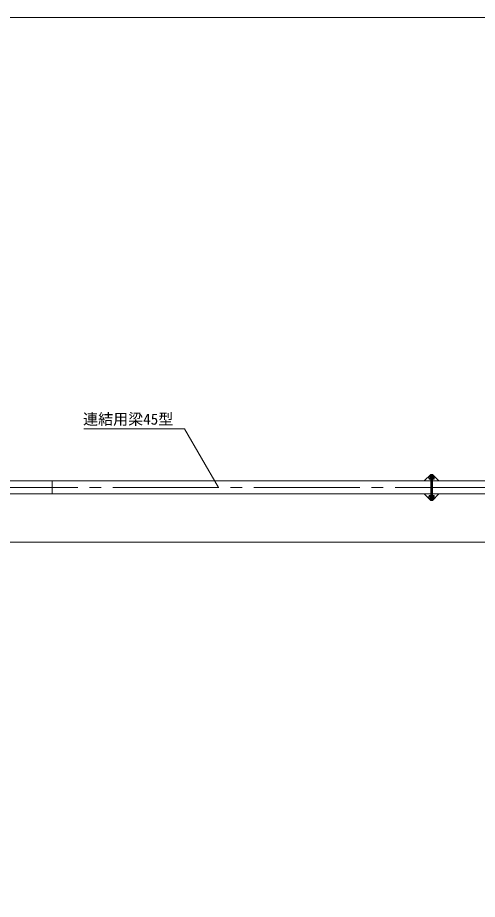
# Model space of a CAD drawing. Units: millimetres, scale not verified. Extents: x 2437 to 26587, y -17325 to 17325.
# Drawn here: x 5957 to 9477, y -7432 to -675 of the extents above; entities that cross this region are included whole.
import ezdxf
from ezdxf.enums import TextEntityAlignment as Align

# ---------------------------------------------------------------- set-up
doc = ezdxf.new("R2010")
doc.units = ezdxf.units.MM
doc.header["$LTSCALE"] = 90
doc.linetypes.add('CHAIN2', pattern=[12, 9, -1, 1, -1])
for name, color, linetype, lineweight in [('0-6_ﾎﾞﾙﾄ類', 2, 'Continuous', 18), ('0-A_図面枠', 7, 'Continuous', 18), ('0-B_寸法', 3, 'Continuous', 18), ('1-3_中間梁36', 7, 'Continuous', 18), ('1-4_通芯', 1, 'CHAIN2', 18), ('1-7_標準ﾊﾟﾈﾙ', 7, 'Continuous', 18), ('1-9_文字', 7, 'Continuous', 18), ('1-B_連結用梁45', 7, 'Continuous', 18)]:
    doc.layers.add(name, color=color, linetype=linetype, lineweight=lineweight)
doc.styles.add('ＭＳ ゴシック', font='')
doc.styles.get('ＭＳ ゴシック').set_extended_font_data('MS Gothic')

msp = doc.modelspace()

# ---------------------------------------------------------------- linework, layer by layer
at = {"layer": '0-6_ﾎﾞﾙﾄ類'}
for p, q in [((9109.58, -4189.5), (9111.2, -4187.88)), ((9147.18, -4189.5), (9145.56, -4187.88)), ((9108.18, -4193), (9106.18, -4195)), ((9106.18, -4205), (9106.18, -4195)), ((9108.18, -4207), (9106.18, -4205)), ((9109.58, -4194.2), (9106.98, -4194.2)), ((9109.58, -4205.8), (9106.98, -4205.8)), ((9108.18, -4207), (9108.18, -4193)), ((9109.58, -4193), (9108.18, -4193)), ((9109.58, -4207), (9108.18, -4207)), ((9109.58, -4210.5), (9109.58, -4189.5)), ((9109.58, -4210.5), (9111.2, -4212.13)), ((9111.2, -4193.94), (9118.58, -4193.94)), ((9111.2, -4206.06), (9118.58, -4206.06)), ((9138.18, -4199.19), (9135.18, -4200)), ((9138.18, -4200), (9135.18, -4200.8)), ((9145.56, -4193.94), (9138.18, -4193.94)), ((9145.56, -4206.06), (9138.18, -4206.06)), ((9147.18, -4210.5), (9145.56, -4212.13)), ((9147.18, -4210.5), (9147.18, -4189.5)), ((9108.18, -4343), (9106.18, -4345)), ((9106.18, -4355), (9106.18, -4345)), ((9108.18, -4357), (9106.18, -4355)), ((9109.58, -4344.2), (9106.98, -4344.2)), ((9109.58, -4355.8), (9106.98, -4355.8)), ((9108.18, -4357), (9108.18, -4343)), ((9109.58, -4343), (9108.18, -4343)), ((9109.58, -4357), (9108.18, -4357)), ((9109.58, -4339.5), (9111.2, -4337.87)), ((9109.58, -4360.5), (9109.58, -4339.5)), ((9109.58, -4360.5), (9111.2, -4362.12)), ((9111.2, -4343.94), (9118.58, -4343.94)), ((9111.2, -4356.06), (9118.58, -4356.06)), ((9138.18, -4349.2), (9135.18, -4350)), ((9138.18, -4350), (9135.18, -4350.81)), ((9145.56, -4343.94), (9138.18, -4343.94)), ((9145.56, -4356.06), (9138.18, -4356.06)), ((9147.18, -4339.5), (9145.56, -4337.87)), ((9147.18, -4360.5), (9145.56, -4362.12)), ((9147.18, -4360.5), (9147.18, -4339.5))]:
    msp.add_line(p, q, dxfattribs=at)
for points in [[(9111.2, -4187.88), (9118.58, -4187.88), (9118.58, -4212.13), (9111.2, -4212.13)], [(9145.56, -4187.88), (9138.18, -4187.88), (9138.18, -4212.13), (9145.56, -4212.13)], [(9111.2, -4337.87), (9118.58, -4337.87), (9118.58, -4362.12), (9111.2, -4362.12)], [(9145.56, -4337.87), (9138.18, -4337.87), (9138.18, -4362.12), (9145.56, -4362.12)]]:
    msp.add_lwpolyline(points, dxfattribs=at)
for points in [[(9118.58, -4211), (9118.58, -4189), (9120.88, -4189), (9120.88, -4211)], [(9135.18, -4189), (9135.18, -4211), (9132.88, -4211), (9132.88, -4189)], [(9135.18, -4188.65), (9135.18, -4211.35), (9138.18, -4211.35), (9138.18, -4188.65)], [(9118.58, -4361), (9118.58, -4339), (9120.88, -4339), (9120.88, -4361)], [(9135.18, -4339), (9135.18, -4361), (9132.88, -4361), (9132.88, -4339)], [(9135.18, -4338.65), (9135.18, -4361.35), (9138.18, -4361.35), (9138.18, -4338.65)]]:
    msp.add_lwpolyline(points, close=True, dxfattribs=at)
for centre, radius, start, end in [((9114.24, -4190.9), 4.28, 135, 225), ((9142.52, -4190.9), 4.28, 315, 45), ((9121.71, -4200), 12.12, 150, 210), ((9114.24, -4209.09), 4.28, 135, 225), ((9135.05, -4200), 12.12, 330, 30), ((9142.52, -4209.09), 4.28, 315, 45), ((9121.71, -4350), 12.12, 150, 210), ((9114.24, -4340.91), 4.28, 135, 225), ((9114.24, -4359.1), 4.28, 135, 225), ((9142.52, -4340.91), 4.28, 315, 45), ((9135.05, -4350), 12.12, 330, 30), ((9142.52, -4359.1), 4.28, 315, 45)]:
    msp.add_arc(centre, radius, start, end, dxfattribs=at)
at = {"layer": '0-A_図面枠'}
msp.add_lwpolyline([(2436.88, -675), (26586.88, -675), (26586.88, -17325), (2436.88, -17325)], close=True, dxfattribs=at)
at = {"layer": '0-B_寸法'}
msp.add_line((16632.88, -4695), (5204.88, -4695), dxfattribs=at)
at = {"layer": '1-3_中間梁36'}
for points in [[(9132.88, -4375), (9132.88, -4175), (9126.88, -4175), (9126.88, -4375)], [(9132.88, -4225), (9182.88, -4225), (9132.88, -4175)], [(9132.88, -4325), (12720.88, -4325), (12720.88, -4225), (9132.88, -4225)], [(9132.88, -4325), (9182.88, -4325), (9132.88, -4375)]]:
    msp.add_lwpolyline(points, close=True, dxfattribs=at)
at = {"layer": '1-4_通芯'}
msp.add_line((4526.88, -4275), (18767.88, -4275), dxfattribs=at)
at = {"layer": '1-7_標準ﾊﾟﾈﾙ'}
msp.add_line((6824.87, -4325), (6823.34, -4325.36), dxfattribs=at)
at = {"layer": '1-9_文字'}
for p, q in [((6463.49, -3825.82), (7234.79, -3825.82)), ((7235.23, -3825.82), (7234.79, -3825.82)), ((7494.56, -4275), (7235.23, -3825.82))]:
    msp.add_line(p, q, dxfattribs=at)
at = {"layer": '1-B_連結用梁45'}
msp.add_line((6220.88, -4225), (6220.88, -4325), dxfattribs=at)
for points in [[(9120.88, -4225), (9070.88, -4225), (9120.88, -4175)], [(9126.88, -4175), (9126.88, -4375), (9120.88, -4375), (9120.88, -4175)], [(9120.88, -4325), (4526.88, -4325), (4526.88, -4225), (9120.88, -4225)], [(9120.88, -4325), (9070.88, -4325), (9120.88, -4375)]]:
    msp.add_lwpolyline(points, close=True, dxfattribs=at)

# ---------------------------------------------------------------- texts
at = {"layer": '1-9_文字', "style": 'ＭＳ ゴシック'}
msp.add_text('連結用梁45型', height=84.46, dxfattribs=at).set_placement((6457.86, -3819.34), align=Align.BOTTOM_LEFT)

doc.saveas('drawing.dxf')
